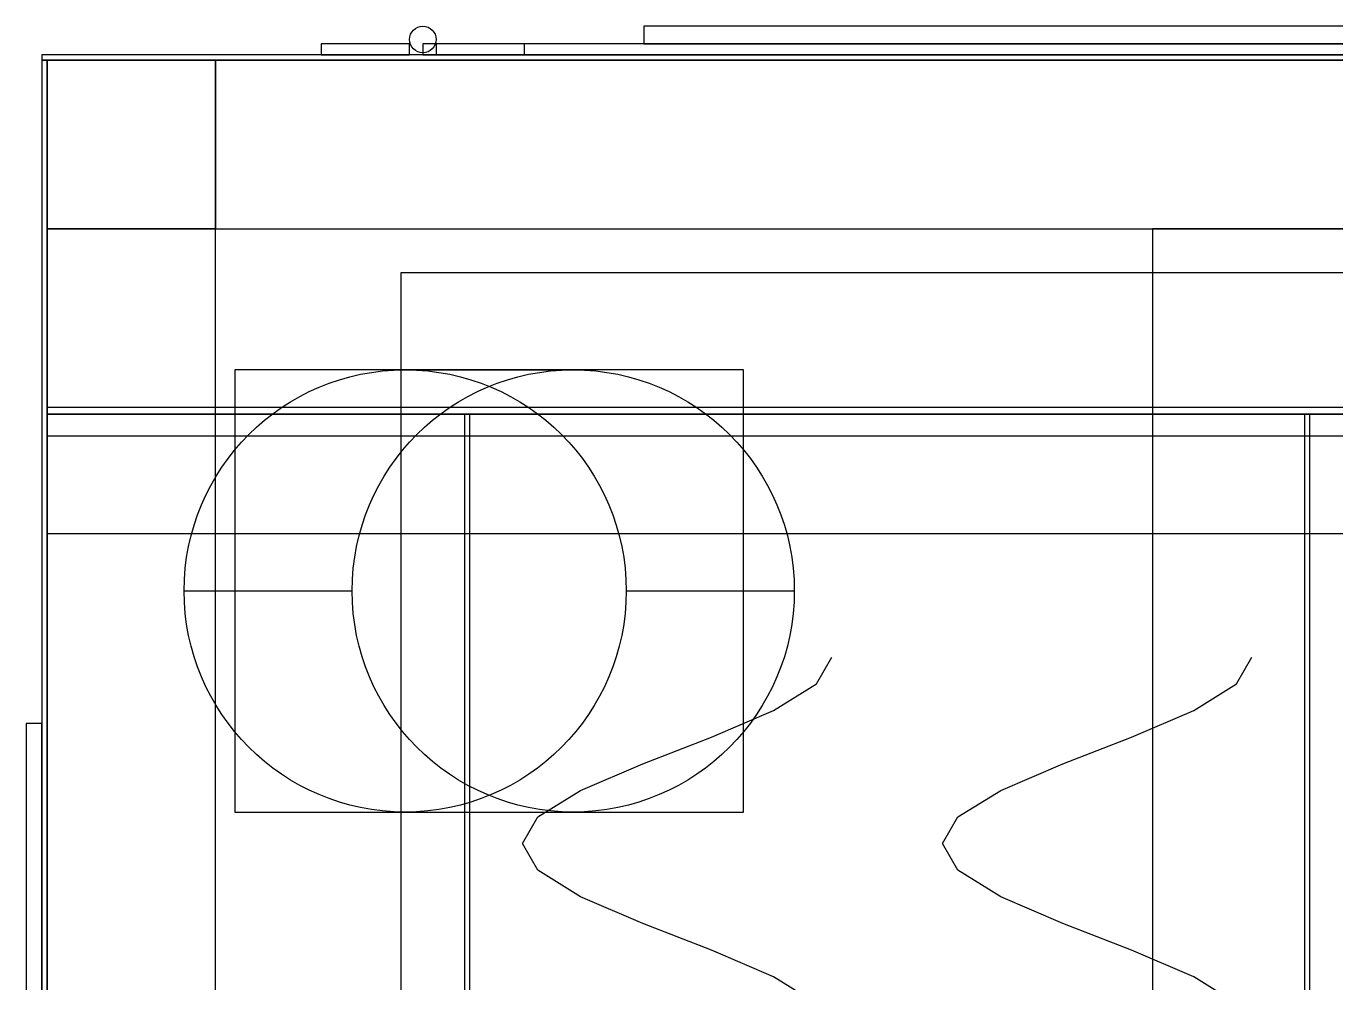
# Model space of a CAD drawing. Header units: metres. Extents: x -14 to 954, y -39 to 888.
# Drawn here: x -4.7 to 291.5, y 671.4 to 887.7 of the extents above; entities that cross this region are included whole.
import ezdxf

# ---------------------------------------------------------------- set-up
doc = ezdxf.new("R2010")
doc.units = ezdxf.units.M
for name, color, linetype in [('00_RUEDAS_INDUSTRIALES', 7, 'Continuous'), ('01_CHASIS_PTR_SOLDADO', 4, 'Continuous'), ('02_COMPUERTA_MANTENIMIENTO_TRASERA', 1, 'Continuous'), ('02_FORRO_EXTERIOR_LAMINA', 8, 'Continuous'), ('02_LOUVERS_LATERALES_VENTILACION', 3, 'Continuous'), ('05_COMPRESOR_HERMETICO_BOWA', 3, 'Continuous'), ('07_CHAROLAS_Y_CANALES', 5, 'Continuous'), ('08_RESORTES_HELICOIDALES', 1, 'Continuous')]:
    doc.layers.add(name, color=color, linetype=linetype)

msp = doc.modelspace()

# ---------------------------------------------------------------- linework, layer by layer
at = {"layer": '00_RUEDAS_INDUSTRIALES'}
for p, q in [((157.5, 810, -6), (42.5, 810, -6)), ((42.5, 810, -6), (42.5, 710, -6)), ((157.5, 810, -6), (42.5, 810)), ((42.5, 810), (42.5, 710)), ((42.5, 810, -6), (42.5, 810)), ((81, 810, -75), (119, 810, -75)), ((157.5, 710, -6), (157.5, 810, -6)), ((157.5, 710), (157.5, 810, -6)), ((157.5, 810, -6), (157.5, 810, -6)), ((31, 760, -75), (69, 760, -75)), ((131, 760, -75), (169, 760, -75)), ((42.5, 710, -6), (157.5, 710, -6)), ((42.5, 710), (157.5, 710)), ((42.5, 710, -6), (42.5, 710)), ((81, 710, -75), (119, 710, -75)), ((157.5, 710, -6), (157.5, 710))]:
    msp.add_line(p, q, dxfattribs=at)
for centre in [(81, 760, -75), (119, 760, -75)]:
    msp.add_circle(centre, 50, dxfattribs=at)
at = {"layer": '01_CHASIS_PTR_SOLDADO'}
for p, q in [((38.1, 880), (0, 880)), ((0, 880), (0, 841.9)), ((38.1, 880), (0, 880, 1830)), ((0, 880, 1830), (0, 841.9, 1830)), ((0, 880), (0, 880, 1830)), ((38.1, 841.9), (38.1, 880)), ((38.1, 841.9, 1830), (38.1, 880)), ((38.1, 880), (38.1, 880)), ((911.9, 880), (38.1, 880)), ((38.1, 880), (38.1, 841.9)), ((911.9, 880), (38.1, 880, 38.1)), ((38.1, 880, 38.1), (38.1, 841.9, 38.1)), ((38.1, 880), (38.1, 880, 38.1)), ((911.9, 880, 434.6), (38.1, 880, 434.6)), ((38.1, 880, 434.6), (38.1, 841.9, 434.6)), ((911.9, 880, 434.6), (38.1, 880, 460)), ((38.1, 880, 460), (38.1, 841.9, 460)), ((38.1, 880, 434.6), (38.1, 880, 460)), ((911.9, 880, 1791.9), (38.1, 880, 1791.9)), ((38.1, 880, 1791.9), (38.1, 841.9, 1791.9)), ((911.9, 880, 1791.9), (38.1, 880, 1830)), ((38.1, 880, 1830), (38.1, 841.9, 1830)), ((38.1, 880, 1791.9), (38.1, 880, 1830)), ((0, 841.9), (38.1, 841.9)), ((0, 841.9, 1830), (38.1, 841.9, 1830)), ((0, 841.9), (0, 841.9, 1830)), ((38.1, 841.9), (0, 841.9)), ((0, 841.9), (0, 38.1)), ((38.1, 841.9), (0, 841.9, 38.1)), ((0, 841.9, 38.1), (0, 38.1, 38.1)), ((0, 841.9), (0, 841.9, 38.1)), ((38.1, 841.9, 434.6), (0, 841.9, 434.6)), ((0, 841.9, 434.6), (0, 38.1, 434.6)), ((38.1, 841.9, 434.6), (0, 841.9, 460)), ((0, 841.9, 460), (0, 38.1, 460)), ((0, 841.9, 434.6), (0, 841.9, 460)), ((38.1, 841.9, 1791.9), (0, 841.9, 1791.9)), ((0, 841.9, 1791.9), (0, 38.1, 1791.9)), ((38.1, 841.9, 1791.9), (0, 841.9, 1830)), ((0, 841.9, 1830), (0, 38.1, 1830)), ((0, 841.9, 1791.9), (0, 841.9, 1830)), ((38.1, 841.9), (38.1, 841.9, 1830)), ((38.1, 841.9), (911.9, 841.9)), ((38.1, 841.9, 38.1), (911.9, 841.9, 38.1)), ((38.1, 841.9), (38.1, 841.9, 38.1)), ((38.1, 38.1), (38.1, 841.9)), ((38.1, 38.1, 38.1), (38.1, 841.9)), ((38.1, 841.9), (38.1, 841.9)), ((38.1, 841.9, 434.6), (911.9, 841.9, 434.6)), ((38.1, 841.9, 460), (911.9, 841.9, 460)), ((38.1, 841.9, 434.6), (38.1, 841.9, 460)), ((38.1, 38.1, 434.6), (38.1, 841.9, 434.6)), ((38.1, 38.1, 460), (38.1, 841.9, 434.6)), ((38.1, 841.9, 434.6), (38.1, 841.9, 434.6)), ((38.1, 841.9, 1791.9), (911.9, 841.9, 1791.9)), ((38.1, 841.9, 1830), (911.9, 841.9, 1830)), ((38.1, 841.9, 1791.9), (38.1, 841.9, 1830)), ((38.1, 38.1, 1791.9), (38.1, 841.9, 1791.9)), ((38.1, 38.1, 1830), (38.1, 841.9, 1791.9)), ((38.1, 841.9, 1791.9), (38.1, 841.9, 1791.9)), ((350, 841.9), (250, 841.9)), ((250, 841.9), (250, 260)), ((350, 841.9), (250, 841.9, 38.1)), ((250, 841.9, 38.1), (250, 260, 38.1)), ((250, 841.9), (250, 841.9, 38.1))]:
    msp.add_line(p, q, dxfattribs=at)
at = {"layer": '02_COMPUERTA_MANTENIMIENTO_TRASERA'}
for p, q in [((85, 887.71, 92), (85, 887.71, 148)), ((85, 887.71, 312), (85, 887.71, 368)), ((815, 887.71, 85), (135, 887.71, 85)), ((135, 887.71, 85), (135, 883.71, 85)), ((815, 887.71, 85), (135, 887.71, 91)), ((135, 887.71, 91), (135, 883.71, 91)), ((135, 887.71, 85), (135, 887.71, 91)), ((815, 887.71, 103.5), (135, 887.71, 103.5)), ((135, 887.71, 103.5), (135, 883.71, 103.5)), ((815, 887.71, 103.5), (135, 887.71, 109.5)), ((135, 887.71, 109.5), (135, 883.71, 109.5)), ((135, 887.71, 103.5), (135, 887.71, 109.5)), ((815, 887.71, 122), (135, 887.71, 122)), ((135, 887.71, 122), (135, 883.71, 122)), ((815, 887.71, 122), (135, 887.71, 128)), ((135, 887.71, 128), (135, 883.71, 128)), ((135, 887.71, 122), (135, 887.71, 128)), ((815, 887.71, 140.5), (135, 887.71, 140.5)), ((135, 887.71, 140.5), (135, 883.71, 140.5)), ((815, 887.71, 140.5), (135, 887.71, 146.5)), ((135, 887.71, 146.5), (135, 883.71, 146.5)), ((135, 887.71, 140.5), (135, 887.71, 146.5)), ((815, 887.71, 159), (135, 887.71, 159)), ((135, 887.71, 159), (135, 883.71, 159)), ((815, 887.71, 159), (135, 887.71, 165)), ((135, 887.71, 165), (135, 883.71, 165)), ((135, 887.71, 159), (135, 887.71, 165)), ((815, 887.71, 177.5), (135, 887.71, 177.5)), ((135, 887.71, 177.5), (135, 883.71, 177.5)), ((815, 887.71, 177.5), (135, 887.71, 183.5)), ((135, 887.71, 183.5), (135, 883.71, 183.5)), ((135, 887.71, 177.5), (135, 887.71, 183.5)), ((815, 887.71, 196), (135, 887.71, 196)), ((135, 887.71, 196), (135, 883.71, 196)), ((815, 887.71, 196), (135, 887.71, 202)), ((135, 887.71, 202), (135, 883.71, 202)), ((135, 887.71, 196), (135, 887.71, 202)), ((815, 887.71, 214.5), (135, 887.71, 214.5)), ((135, 887.71, 214.5), (135, 883.71, 214.5)), ((815, 887.71, 214.5), (135, 887.71, 220.5)), ((135, 887.71, 220.5), (135, 883.71, 220.5)), ((135, 887.71, 214.5), (135, 887.71, 220.5)), ((815, 887.71, 233), (135, 887.71, 233)), ((135, 887.71, 233), (135, 883.71, 233)), ((815, 887.71, 233), (135, 887.71, 239)), ((135, 887.71, 239), (135, 883.71, 239)), ((135, 887.71, 233), (135, 887.71, 239)), ((815, 887.71, 251.5), (135, 887.71, 251.5)), ((135, 887.71, 251.5), (135, 883.71, 251.5)), ((815, 887.71, 251.5), (135, 887.71, 257.5)), ((135, 887.71, 257.5), (135, 883.71, 257.5)), ((135, 887.71, 251.5), (135, 887.71, 257.5)), ((815, 887.71, 270), (135, 887.71, 270)), ((135, 887.71, 270), (135, 883.71, 270)), ((815, 887.71, 270), (135, 887.71, 276)), ((135, 887.71, 276), (135, 883.71, 276)), ((135, 887.71, 270), (135, 887.71, 276)), ((815, 887.71, 288.5), (135, 887.71, 288.5)), ((135, 887.71, 288.5), (135, 883.71, 288.5)), ((815, 887.71, 288.5), (135, 887.71, 294.5)), ((135, 887.71, 294.5), (135, 883.71, 294.5)), ((135, 887.71, 288.5), (135, 887.71, 294.5)), ((815, 887.71, 307), (135, 887.71, 307)), ((135, 887.71, 307), (135, 883.71, 307)), ((815, 887.71, 307), (135, 887.71, 313)), ((135, 887.71, 313), (135, 883.71, 313)), ((135, 887.71, 307), (135, 887.71, 313)), ((815, 887.71, 325.5), (135, 887.71, 325.5)), ((135, 887.71, 325.5), (135, 883.71, 325.5)), ((815, 887.71, 325.5), (135, 887.71, 331.5)), ((135, 887.71, 331.5), (135, 883.71, 331.5)), ((135, 887.71, 325.5), (135, 887.71, 331.5)), ((815, 887.71, 344), (135, 887.71, 344)), ((135, 887.71, 344), (135, 883.71, 344)), ((815, 887.71, 344), (135, 887.71, 350)), ((135, 887.71, 350), (135, 883.71, 350)), ((135, 887.71, 344), (135, 887.71, 350)), ((815, 887.71, 362.5), (135, 887.71, 362.5)), ((135, 887.71, 362.5), (135, 883.71, 362.5)), ((815, 887.71, 362.5), (135, 887.71, 368.5)), ((135, 887.71, 368.5), (135, 883.71, 368.5)), ((135, 887.71, 362.5), (135, 887.71, 368.5)), ((82, 883.71, 95), (62, 883.71, 95)), ((62, 883.71, 95), (62, 881.21, 95)), ((82, 883.71, 95), (62, 883.71, 145)), ((62, 883.71, 145), (62, 881.21, 145)), ((62, 883.71, 95), (62, 883.71, 145)), ((82, 883.71, 315), (62, 883.71, 315)), ((62, 883.71, 315), (62, 881.21, 315)), ((82, 883.71, 315), (62, 883.71, 365)), ((62, 883.71, 365), (62, 881.21, 365)), ((62, 883.71, 315), (62, 883.71, 365)), ((82, 884.71, 92), (82, 884.71, 148)), ((82, 884.71, 312), (82, 884.71, 368)), ((82, 881.21, 95), (82, 883.71, 95)), ((82, 881.21, 145), (82, 883.71, 95)), ((82, 883.71, 95), (82, 883.71, 95)), ((82, 881.21, 315), (82, 883.71, 315)), ((82, 881.21, 365), (82, 883.71, 315)), ((82, 883.71, 315), (82, 883.71, 315)), ((865, 883.71, 55), (85, 883.71, 55)), ((85, 883.71, 55), (85, 881.21, 55)), ((865, 883.71, 55), (85, 883.71, 405)), ((85, 883.71, 405), (85, 881.21, 405)), ((85, 883.71, 55), (85, 883.71, 405)), ((88, 884.71, 92), (88, 884.71, 148)), ((88, 884.71, 312), (88, 884.71, 368)), ((108, 883.71, 95), (88, 883.71, 95)), ((88, 883.71, 95), (88, 881.21, 95)), ((108, 883.71, 95), (88, 883.71, 145)), ((88, 883.71, 145), (88, 881.21, 145)), ((88, 883.71, 95), (88, 883.71, 145)), ((108, 883.71, 315), (88, 883.71, 315)), ((88, 883.71, 315), (88, 881.21, 315)), ((108, 883.71, 315), (88, 883.71, 365)), ((88, 883.71, 365), (88, 881.21, 365)), ((88, 883.71, 315), (88, 883.71, 365)), ((108, 881.21, 95), (108, 883.71, 95)), ((108, 881.21, 145), (108, 883.71, 95)), ((108, 883.71, 95), (108, 883.71, 95)), ((108, 881.21, 315), (108, 883.71, 315)), ((108, 881.21, 365), (108, 883.71, 315)), ((108, 883.71, 315), (108, 883.71, 315)), ((135, 883.71, 85), (815, 883.71, 85)), ((135, 883.71, 91), (815, 883.71, 91)), ((135, 883.71, 85), (135, 883.71, 91)), ((135, 883.71, 103.5), (815, 883.71, 103.5)), ((135, 883.71, 109.5), (815, 883.71, 109.5)), ((135, 883.71, 103.5), (135, 883.71, 109.5)), ((135, 883.71, 122), (815, 883.71, 122)), ((135, 883.71, 128), (815, 883.71, 128)), ((135, 883.71, 122), (135, 883.71, 128)), ((135, 883.71, 140.5), (815, 883.71, 140.5)), ((135, 883.71, 146.5), (815, 883.71, 146.5)), ((135, 883.71, 140.5), (135, 883.71, 146.5)), ((135, 883.71, 159), (815, 883.71, 159)), ((135, 883.71, 165), (815, 883.71, 165)), ((135, 883.71, 159), (135, 883.71, 165)), ((135, 883.71, 177.5), (815, 883.71, 177.5)), ((135, 883.71, 183.5), (815, 883.71, 183.5)), ((135, 883.71, 177.5), (135, 883.71, 183.5)), ((135, 883.71, 196), (815, 883.71, 196)), ((135, 883.71, 202), (815, 883.71, 202)), ((135, 883.71, 196), (135, 883.71, 202)), ((135, 883.71, 214.5), (815, 883.71, 214.5)), ((135, 883.71, 220.5), (815, 883.71, 220.5)), ((135, 883.71, 214.5), (135, 883.71, 220.5)), ((135, 883.71, 233), (815, 883.71, 233)), ((135, 883.71, 239), (815, 883.71, 239)), ((135, 883.71, 233), (135, 883.71, 239)), ((135, 883.71, 251.5), (815, 883.71, 251.5)), ((135, 883.71, 257.5), (815, 883.71, 257.5)), ((135, 883.71, 251.5), (135, 883.71, 257.5)), ((135, 883.71, 270), (815, 883.71, 270)), ((135, 883.71, 276), (815, 883.71, 276)), ((135, 883.71, 270), (135, 883.71, 276)), ((135, 883.71, 288.5), (815, 883.71, 288.5)), ((135, 883.71, 294.5), (815, 883.71, 294.5)), ((135, 883.71, 288.5), (135, 883.71, 294.5)), ((135, 883.71, 307), (815, 883.71, 307)), ((135, 883.71, 313), (815, 883.71, 313)), ((135, 883.71, 307), (135, 883.71, 313)), ((135, 883.71, 325.5), (815, 883.71, 325.5)), ((135, 883.71, 331.5), (815, 883.71, 331.5)), ((135, 883.71, 325.5), (135, 883.71, 331.5)), ((135, 883.71, 344), (815, 883.71, 344)), ((135, 883.71, 350), (815, 883.71, 350)), ((135, 883.71, 344), (135, 883.71, 350)), ((135, 883.71, 362.5), (815, 883.71, 362.5)), ((135, 883.71, 368.5), (815, 883.71, 368.5)), ((135, 883.71, 362.5), (135, 883.71, 368.5)), ((62, 881.21, 95), (82, 881.21, 95)), ((62, 881.21, 145), (82, 881.21, 145)), ((62, 881.21, 95), (62, 881.21, 145)), ((62, 881.21, 315), (82, 881.21, 315)), ((62, 881.21, 365), (82, 881.21, 365)), ((62, 881.21, 315), (62, 881.21, 365)), ((82, 881.21, 95), (82, 881.21, 145)), ((82, 881.21, 315), (82, 881.21, 365)), ((85, 881.71, 92), (85, 881.71, 148)), ((85, 881.71, 312), (85, 881.71, 368)), ((85, 881.21, 55), (865, 881.21, 55)), ((85, 881.21, 405), (865, 881.21, 405)), ((85, 881.21, 55), (85, 881.21, 405)), ((88, 881.21, 95), (108, 881.21, 95)), ((88, 881.21, 145), (108, 881.21, 145)), ((88, 881.21, 95), (88, 881.21, 145)), ((88, 881.21, 315), (108, 881.21, 315)), ((88, 881.21, 365), (108, 881.21, 365)), ((88, 881.21, 315), (88, 881.21, 365)), ((108, 881.21, 95), (108, 881.21, 145)), ((108, 881.21, 315), (108, 881.21, 365))]:
    msp.add_line(p, q, dxfattribs=at)
for centre in [(85, 884.71, 92), (85, 884.71, 148), (85, 884.71, 312), (85, 884.71, 368)]:
    msp.add_circle(centre, 3, dxfattribs=at)
at = {"layer": '02_FORRO_EXTERIOR_LAMINA'}
for p, q in [((951.21, 881.21, 1830), (-1.21, 881.21, 1830)), ((-1.21, 881.21, 1830), (-1.21, -1.21, 1830)), ((951.21, 881.21, 1830), (-1.21, 881.21, 1831.21)), ((-1.21, 881.21, 1831.21), (-1.21, -1.21, 1831.21)), ((-1.21, 881.21, 1830), (-1.21, 881.21, 1831.21)), ((951.21, 881.21, -1.21), (-1.21, 881.21, -1.21)), ((-1.21, 881.21, -1.21), (-1.21, -1.21, -1.21)), ((951.21, 881.21, -1.21), (-1.21, 881.21)), ((-1.21, 881.21), (-1.21, -1.21)), ((-1.21, 881.21, -1.21), (-1.21, 881.21)), ((951.21, 881.21, 460), (-1.21, 881.21, 460)), ((-1.21, 881.21, 460), (-1.21, 880, 460)), ((951.21, 881.21, 460), (-1.21, 881.21, 1830)), ((-1.21, 881.21, 1830), (-1.21, 880, 1830)), ((-1.21, 881.21, 460), (-1.21, 881.21, 1830)), ((0, 880), (-1.21, 880)), ((-1.21, 880), (-1.21, 0)), ((0, 880), (-1.21, 880, 1830)), ((-1.21, 880, 1830), (-1.21, 0, 1830)), ((-1.21, 880), (-1.21, 880, 1830)), ((-1.21, 880, 460), (951.21, 880, 460)), ((-1.21, 880, 1830), (951.21, 880, 1830)), ((-1.21, 880, 460), (-1.21, 880, 1830)), ((0, 0), (0, 880)), ((0, 0, 1830), (0, 880)), ((0, 880), (0, 880))]:
    msp.add_line(p, q, dxfattribs=at)
at = {"layer": '02_LOUVERS_LATERALES_VENTILACION'}
for p, q in [((-1.21, 730, 85), (-4.71, 730, 85)), ((-4.71, 730, 85), (-4.71, 330, 85)), ((-1.21, 730, 85), (-4.71, 730, 90.5)), ((-4.71, 730, 90.5), (-4.71, 330, 90.5)), ((-4.71, 730, 85), (-4.71, 730, 90.5)), ((-1.21, 730, 103.5), (-4.71, 730, 103.5)), ((-4.71, 730, 103.5), (-4.71, 330, 103.5)), ((-1.21, 730, 103.5), (-4.71, 730, 109)), ((-4.71, 730, 109), (-4.71, 330, 109)), ((-4.71, 730, 103.5), (-4.71, 730, 109)), ((-1.21, 730, 122), (-4.71, 730, 122)), ((-4.71, 730, 122), (-4.71, 330, 122)), ((-1.21, 730, 122), (-4.71, 730, 127.5)), ((-4.71, 730, 127.5), (-4.71, 330, 127.5)), ((-4.71, 730, 122), (-4.71, 730, 127.5)), ((-1.21, 730, 140.5), (-4.71, 730, 140.5)), ((-4.71, 730, 140.5), (-4.71, 330, 140.5)), ((-1.21, 730, 140.5), (-4.71, 730, 146)), ((-4.71, 730, 146), (-4.71, 330, 146)), ((-4.71, 730, 140.5), (-4.71, 730, 146)), ((-1.21, 730, 159), (-4.71, 730, 159)), ((-4.71, 730, 159), (-4.71, 330, 159)), ((-1.21, 730, 159), (-4.71, 730, 164.5)), ((-4.71, 730, 164.5), (-4.71, 330, 164.5)), ((-4.71, 730, 159), (-4.71, 730, 164.5)), ((-1.21, 730, 177.5), (-4.71, 730, 177.5)), ((-4.71, 730, 177.5), (-4.71, 330, 177.5)), ((-1.21, 730, 177.5), (-4.71, 730, 183)), ((-4.71, 730, 183), (-4.71, 330, 183)), ((-4.71, 730, 177.5), (-4.71, 730, 183)), ((-1.21, 730, 196), (-4.71, 730, 196)), ((-4.71, 730, 196), (-4.71, 330, 196)), ((-1.21, 730, 196), (-4.71, 730, 201.5)), ((-4.71, 730, 201.5), (-4.71, 330, 201.5)), ((-4.71, 730, 196), (-4.71, 730, 201.5)), ((-1.21, 730, 214.5), (-4.71, 730, 214.5)), ((-4.71, 730, 214.5), (-4.71, 330, 214.5)), ((-1.21, 730, 214.5), (-4.71, 730, 220)), ((-4.71, 730, 220), (-4.71, 330, 220)), ((-4.71, 730, 214.5), (-4.71, 730, 220)), ((-1.21, 730, 233), (-4.71, 730, 233)), ((-4.71, 730, 233), (-4.71, 330, 233)), ((-1.21, 730, 233), (-4.71, 730, 238.5)), ((-4.71, 730, 238.5), (-4.71, 330, 238.5)), ((-4.71, 730, 233), (-4.71, 730, 238.5)), ((-1.21, 730, 251.5), (-4.71, 730, 251.5)), ((-4.71, 730, 251.5), (-4.71, 330, 251.5)), ((-1.21, 730, 251.5), (-4.71, 730, 257)), ((-4.71, 730, 257), (-4.71, 330, 257)), ((-4.71, 730, 251.5), (-4.71, 730, 257)), ((-1.21, 730, 270), (-4.71, 730, 270)), ((-4.71, 730, 270), (-4.71, 330, 270)), ((-1.21, 730, 270), (-4.71, 730, 275.5)), ((-4.71, 730, 275.5), (-4.71, 330, 275.5)), ((-4.71, 730, 270), (-4.71, 730, 275.5)), ((-1.21, 730, 288.5), (-4.71, 730, 288.5)), ((-4.71, 730, 288.5), (-4.71, 330, 288.5)), ((-1.21, 730, 288.5), (-4.71, 730, 294)), ((-4.71, 730, 294), (-4.71, 330, 294)), ((-4.71, 730, 288.5), (-4.71, 730, 294)), ((-1.21, 730, 307), (-4.71, 730, 307)), ((-4.71, 730, 307), (-4.71, 330, 307)), ((-1.21, 730, 307), (-4.71, 730, 312.5)), ((-4.71, 730, 312.5), (-4.71, 330, 312.5)), ((-4.71, 730, 307), (-4.71, 730, 312.5)), ((-1.21, 730, 325.5), (-4.71, 730, 325.5)), ((-4.71, 730, 325.5), (-4.71, 330, 325.5)), ((-1.21, 730, 325.5), (-4.71, 730, 331)), ((-4.71, 730, 331), (-4.71, 330, 331)), ((-4.71, 730, 325.5), (-4.71, 730, 331)), ((-1.21, 730, 344), (-4.71, 730, 344)), ((-4.71, 730, 344), (-4.71, 330, 344)), ((-1.21, 730, 344), (-4.71, 730, 349.5)), ((-4.71, 730, 349.5), (-4.71, 330, 349.5)), ((-4.71, 730, 344), (-4.71, 730, 349.5)), ((-1.21, 730, 362.5), (-4.71, 730, 362.5)), ((-4.71, 730, 362.5), (-4.71, 330, 362.5)), ((-1.21, 730, 362.5), (-4.71, 730, 368)), ((-4.71, 730, 368), (-4.71, 330, 368)), ((-4.71, 730, 362.5), (-4.71, 730, 368)), ((-1.21, 330, 85), (-1.21, 730, 85)), ((-1.21, 330, 90.5), (-1.21, 730, 85)), ((-1.21, 730, 85), (-1.21, 730, 85)), ((-1.21, 330, 103.5), (-1.21, 730, 103.5)), ((-1.21, 330, 109), (-1.21, 730, 103.5)), ((-1.21, 730, 103.5), (-1.21, 730, 103.5)), ((-1.21, 330, 122), (-1.21, 730, 122)), ((-1.21, 330, 127.5), (-1.21, 730, 122)), ((-1.21, 730, 122), (-1.21, 730, 122)), ((-1.21, 330, 140.5), (-1.21, 730, 140.5)), ((-1.21, 330, 146), (-1.21, 730, 140.5)), ((-1.21, 730, 140.5), (-1.21, 730, 140.5)), ((-1.21, 330, 159), (-1.21, 730, 159)), ((-1.21, 330, 164.5), (-1.21, 730, 159)), ((-1.21, 730, 159), (-1.21, 730, 159)), ((-1.21, 330, 177.5), (-1.21, 730, 177.5)), ((-1.21, 330, 183), (-1.21, 730, 177.5)), ((-1.21, 730, 177.5), (-1.21, 730, 177.5)), ((-1.21, 330, 196), (-1.21, 730, 196)), ((-1.21, 330, 201.5), (-1.21, 730, 196)), ((-1.21, 730, 196), (-1.21, 730, 196)), ((-1.21, 330, 214.5), (-1.21, 730, 214.5)), ((-1.21, 330, 220), (-1.21, 730, 214.5)), ((-1.21, 730, 214.5), (-1.21, 730, 214.5)), ((-1.21, 330, 233), (-1.21, 730, 233)), ((-1.21, 330, 238.5), (-1.21, 730, 233)), ((-1.21, 730, 233), (-1.21, 730, 233)), ((-1.21, 330, 251.5), (-1.21, 730, 251.5)), ((-1.21, 330, 257), (-1.21, 730, 251.5)), ((-1.21, 730, 251.5), (-1.21, 730, 251.5)), ((-1.21, 330, 270), (-1.21, 730, 270)), ((-1.21, 330, 275.5), (-1.21, 730, 270)), ((-1.21, 730, 270), (-1.21, 730, 270)), ((-1.21, 330, 288.5), (-1.21, 730, 288.5)), ((-1.21, 330, 294), (-1.21, 730, 288.5)), ((-1.21, 730, 288.5), (-1.21, 730, 288.5)), ((-1.21, 330, 307), (-1.21, 730, 307)), ((-1.21, 330, 312.5), (-1.21, 730, 307)), ((-1.21, 730, 307), (-1.21, 730, 307)), ((-1.21, 330, 325.5), (-1.21, 730, 325.5)), ((-1.21, 330, 331), (-1.21, 730, 325.5)), ((-1.21, 730, 325.5), (-1.21, 730, 325.5)), ((-1.21, 330, 344), (-1.21, 730, 344)), ((-1.21, 330, 349.5), (-1.21, 730, 344)), ((-1.21, 730, 344), (-1.21, 730, 344)), ((-1.21, 330, 362.5), (-1.21, 730, 362.5)), ((-1.21, 330, 368), (-1.21, 730, 362.5)), ((-1.21, 730, 362.5), (-1.21, 730, 362.5))]:
    msp.add_line(p, q, dxfattribs=at)
at = {"layer": '05_COMPRESOR_HERMETICO_BOWA'}
for p, q in [((870, 831.9, 38.1), (80, 831.9, 38.1)), ((80, 831.9, 38.1), (80, 270, 38.1)), ((870, 831.9, 38.1), (80, 831.9, 44.1)), ((80, 831.9, 44.1), (80, 270, 44.1)), ((80, 831.9, 38.1), (80, 831.9, 44.1))]:
    msp.add_line(p, q, dxfattribs=at)
at = {"layer": '07_CHAROLAS_Y_CANALES'}
for p, q in [((950, 801.5, 550), (0, 801.5, 550)), ((0, 801.5, 550), (0, 800, 550)), ((950, 801.5, 550), (0, 801.5, 635)), ((0, 801.5, 635), (0, 800, 635)), ((0, 801.5, 550), (0, 801.5, 635)), ((950, 801.5, 750), (0, 801.5, 750)), ((0, 801.5, 750), (0, 800, 750)), ((950, 801.5, 750), (0, 801.5, 835)), ((0, 801.5, 835), (0, 800, 835)), ((0, 801.5, 750), (0, 801.5, 835)), ((950, 801.5, 950), (0, 801.5, 950)), ((0, 801.5, 950), (0, 800, 950)), ((950, 801.5, 950), (0, 801.5, 1035)), ((0, 801.5, 1035), (0, 800, 1035)), ((0, 801.5, 950), (0, 801.5, 1035)), ((950, 801.5, 1150), (0, 801.5, 1150)), ((0, 801.5, 1150), (0, 800, 1150)), ((950, 801.5, 1150), (0, 801.5, 1235)), ((0, 801.5, 1235), (0, 800, 1235)), ((0, 801.5, 1150), (0, 801.5, 1235)), ((950, 801.5, 1350), (0, 801.5, 1350)), ((0, 801.5, 1350), (0, 800, 1350)), ((950, 801.5, 1350), (0, 801.5, 1435)), ((0, 801.5, 1435), (0, 800, 1435)), ((0, 801.5, 1350), (0, 801.5, 1435)), ((950, 801.5, 1550), (0, 801.5, 1550)), ((0, 801.5, 1550), (0, 800, 1550)), ((950, 801.5, 1550), (0, 801.5, 1635)), ((0, 801.5, 1635), (0, 800, 1635)), ((0, 801.5, 1550), (0, 801.5, 1635)), ((950, 800, 550), (0, 800, 550)), ((0, 800, 550), (0, 150, 550)), ((950, 800, 550), (0, 800, 551.5)), ((0, 800, 551.5), (0, 150, 551.5)), ((0, 800, 550), (0, 800, 551.5)), ((0, 800, 550), (950, 800, 550)), ((0, 800, 635), (950, 800, 635)), ((0, 800, 550), (0, 800, 635)), ((950, 800, 750), (0, 800, 750)), ((0, 800, 750), (0, 150, 750)), ((950, 800, 750), (0, 800, 751.5)), ((0, 800, 751.5), (0, 150, 751.5)), ((0, 800, 750), (0, 800, 751.5)), ((0, 800, 750), (950, 800, 750)), ((0, 800, 835), (950, 800, 835)), ((0, 800, 750), (0, 800, 835)), ((950, 800, 950), (0, 800, 950)), ((0, 800, 950), (0, 150, 950)), ((950, 800, 950), (0, 800, 951.5)), ((0, 800, 951.5), (0, 150, 951.5)), ((0, 800, 950), (0, 800, 951.5)), ((0, 800, 950), (950, 800, 950)), ((0, 800, 1035), (950, 800, 1035)), ((0, 800, 950), (0, 800, 1035)), ((950, 800, 1150), (0, 800, 1150)), ((0, 800, 1150), (0, 150, 1150)), ((950, 800, 1150), (0, 800, 1151.5)), ((0, 800, 1151.5), (0, 150, 1151.5)), ((0, 800, 1150), (0, 800, 1151.5)), ((0, 800, 1150), (950, 800, 1150)), ((0, 800, 1235), (950, 800, 1235)), ((0, 800, 1150), (0, 800, 1235)), ((950, 800, 1350), (0, 800, 1350)), ((0, 800, 1350), (0, 150, 1350)), ((950, 800, 1350), (0, 800, 1351.5)), ((0, 800, 1351.5), (0, 150, 1351.5)), ((0, 800, 1350), (0, 800, 1351.5)), ((0, 800, 1350), (950, 800, 1350)), ((0, 800, 1435), (950, 800, 1435)), ((0, 800, 1350), (0, 800, 1435)), ((950, 800, 1550), (0, 800, 1550)), ((0, 800, 1550), (0, 150, 1550)), ((950, 800, 1550), (0, 800, 1551.5)), ((0, 800, 1551.5), (0, 150, 1551.5)), ((0, 800, 1550), (0, 800, 1551.5)), ((0, 800, 1550), (950, 800, 1550)), ((0, 800, 1635), (950, 800, 1635)), ((0, 800, 1550), (0, 800, 1635)), ((95.6, 800, 551.5), (94.4, 800, 551.5)), ((94.4, 800, 551.5), (94.4, 150, 551.5)), ((95.6, 800, 551.5), (94.4, 800, 611.5)), ((94.4, 800, 611.5), (94.4, 150, 611.5)), ((94.4, 800, 551.5), (94.4, 800, 611.5)), ((95.6, 800, 751.5), (94.4, 800, 751.5)), ((94.4, 800, 751.5), (94.4, 150, 751.5)), ((95.6, 800, 751.5), (94.4, 800, 811.5)), ((94.4, 800, 811.5), (94.4, 150, 811.5)), ((94.4, 800, 751.5), (94.4, 800, 811.5)), ((95.6, 800, 951.5), (94.4, 800, 951.5)), ((94.4, 800, 951.5), (94.4, 150, 951.5)), ((95.6, 800, 951.5), (94.4, 800, 1011.5)), ((94.4, 800, 1011.5), (94.4, 150, 1011.5)), ((94.4, 800, 951.5), (94.4, 800, 1011.5)), ((95.6, 800, 1151.5), (94.4, 800, 1151.5)), ((94.4, 800, 1151.5), (94.4, 150, 1151.5)), ((95.6, 800, 1151.5), (94.4, 800, 1211.5)), ((94.4, 800, 1211.5), (94.4, 150, 1211.5)), ((94.4, 800, 1151.5), (94.4, 800, 1211.5)), ((95.6, 800, 1351.5), (94.4, 800, 1351.5)), ((94.4, 800, 1351.5), (94.4, 150, 1351.5)), ((95.6, 800, 1351.5), (94.4, 800, 1411.5)), ((94.4, 800, 1411.5), (94.4, 150, 1411.5)), ((94.4, 800, 1351.5), (94.4, 800, 1411.5)), ((95.6, 800, 1551.5), (94.4, 800, 1551.5)), ((94.4, 800, 1551.5), (94.4, 150, 1551.5)), ((95.6, 800, 1551.5), (94.4, 800, 1611.5)), ((94.4, 800, 1611.5), (94.4, 150, 1611.5)), ((94.4, 800, 1551.5), (94.4, 800, 1611.5)), ((95.6, 150, 551.5), (95.6, 800, 551.5)), ((95.6, 150, 611.5), (95.6, 800, 551.5)), ((95.6, 800, 551.5), (95.6, 800, 551.5)), ((95.6, 150, 751.5), (95.6, 800, 751.5)), ((95.6, 150, 811.5), (95.6, 800, 751.5)), ((95.6, 800, 751.5), (95.6, 800, 751.5)), ((95.6, 150, 951.5), (95.6, 800, 951.5)), ((95.6, 150, 1011.5), (95.6, 800, 951.5)), ((95.6, 800, 951.5), (95.6, 800, 951.5)), ((95.6, 150, 1151.5), (95.6, 800, 1151.5)), ((95.6, 150, 1211.5), (95.6, 800, 1151.5)), ((95.6, 800, 1151.5), (95.6, 800, 1151.5)), ((95.6, 150, 1351.5), (95.6, 800, 1351.5)), ((95.6, 150, 1411.5), (95.6, 800, 1351.5)), ((95.6, 800, 1351.5), (95.6, 800, 1351.5)), ((95.6, 150, 1551.5), (95.6, 800, 1551.5)), ((95.6, 150, 1611.5), (95.6, 800, 1551.5)), ((95.6, 800, 1551.5), (95.6, 800, 1551.5)), ((285.6, 800, 551.5), (284.4, 800, 551.5)), ((284.4, 800, 551.5), (284.4, 150, 551.5)), ((285.6, 800, 551.5), (284.4, 800, 611.5)), ((284.4, 800, 611.5), (284.4, 150, 611.5)), ((284.4, 800, 551.5), (284.4, 800, 611.5)), ((285.6, 800, 751.5), (284.4, 800, 751.5)), ((284.4, 800, 751.5), (284.4, 150, 751.5)), ((285.6, 800, 751.5), (284.4, 800, 811.5)), ((284.4, 800, 811.5), (284.4, 150, 811.5)), ((284.4, 800, 751.5), (284.4, 800, 811.5)), ((285.6, 800, 951.5), (284.4, 800, 951.5)), ((284.4, 800, 951.5), (284.4, 150, 951.5)), ((285.6, 800, 951.5), (284.4, 800, 1011.5)), ((284.4, 800, 1011.5), (284.4, 150, 1011.5)), ((284.4, 800, 951.5), (284.4, 800, 1011.5)), ((285.6, 800, 1151.5), (284.4, 800, 1151.5)), ((284.4, 800, 1151.5), (284.4, 150, 1151.5)), ((285.6, 800, 1151.5), (284.4, 800, 1211.5)), ((284.4, 800, 1211.5), (284.4, 150, 1211.5)), ((284.4, 800, 1151.5), (284.4, 800, 1211.5)), ((285.6, 800, 1351.5), (284.4, 800, 1351.5)), ((284.4, 800, 1351.5), (284.4, 150, 1351.5)), ((285.6, 800, 1351.5), (284.4, 800, 1411.5)), ((284.4, 800, 1411.5), (284.4, 150, 1411.5)), ((284.4, 800, 1351.5), (284.4, 800, 1411.5)), ((285.6, 800, 1551.5), (284.4, 800, 1551.5)), ((284.4, 800, 1551.5), (284.4, 150, 1551.5)), ((285.6, 800, 1551.5), (284.4, 800, 1611.5)), ((284.4, 800, 1611.5), (284.4, 150, 1611.5)), ((284.4, 800, 1551.5), (284.4, 800, 1611.5)), ((285.6, 150, 551.5), (285.6, 800, 551.5)), ((285.6, 150, 611.5), (285.6, 800, 551.5)), ((285.6, 800, 551.5), (285.6, 800, 551.5)), ((285.6, 150, 751.5), (285.6, 800, 751.5)), ((285.6, 150, 811.5), (285.6, 800, 751.5)), ((285.6, 800, 751.5), (285.6, 800, 751.5)), ((285.6, 150, 951.5), (285.6, 800, 951.5)), ((285.6, 150, 1011.5), (285.6, 800, 951.5)), ((285.6, 800, 951.5), (285.6, 800, 951.5)), ((285.6, 150, 1151.5), (285.6, 800, 1151.5)), ((285.6, 150, 1211.5), (285.6, 800, 1151.5)), ((285.6, 800, 1151.5), (285.6, 800, 1151.5)), ((285.6, 150, 1351.5), (285.6, 800, 1351.5)), ((285.6, 150, 1411.5), (285.6, 800, 1351.5)), ((285.6, 800, 1351.5), (285.6, 800, 1351.5)), ((285.6, 150, 1551.5), (285.6, 800, 1551.5)), ((285.6, 150, 1611.5), (285.6, 800, 1551.5)), ((285.6, 800, 1551.5), (285.6, 800, 1551.5)), ((950, 795, 530), (0, 795, 530)), ((0, 795, 530), (0, 773, 530)), ((950, 795, 530), (0, 795, 550)), ((0, 795, 550), (0, 773, 550)), ((0, 795, 530), (0, 795, 550)), ((950, 795, 730), (0, 795, 730)), ((0, 795, 730), (0, 773, 730)), ((950, 795, 730), (0, 795, 750)), ((0, 795, 750), (0, 773, 750)), ((0, 795, 730), (0, 795, 750)), ((950, 795, 930), (0, 795, 930)), ((0, 795, 930), (0, 773, 930)), ((950, 795, 930), (0, 795, 950)), ((0, 795, 950), (0, 773, 950)), ((0, 795, 930), (0, 795, 950)), ((950, 795, 1130), (0, 795, 1130)), ((0, 795, 1130), (0, 773, 1130)), ((950, 795, 1130), (0, 795, 1150)), ((0, 795, 1150), (0, 773, 1150)), ((0, 795, 1130), (0, 795, 1150)), ((950, 795, 1330), (0, 795, 1330)), ((0, 795, 1330), (0, 773, 1330)), ((950, 795, 1330), (0, 795, 1350)), ((0, 795, 1350), (0, 773, 1350)), ((0, 795, 1330), (0, 795, 1350)), ((950, 795, 1530), (0, 795, 1530)), ((0, 795, 1530), (0, 773, 1530)), ((950, 795, 1530), (0, 795, 1550)), ((0, 795, 1550), (0, 773, 1550)), ((0, 795, 1530), (0, 795, 1550)), ((0, 773, 530), (950, 773, 530)), ((0, 773, 550), (950, 773, 550)), ((0, 773, 530), (0, 773, 550)), ((0, 773, 730), (950, 773, 730)), ((0, 773, 750), (950, 773, 750)), ((0, 773, 730), (0, 773, 750)), ((0, 773, 930), (950, 773, 930)), ((0, 773, 950), (950, 773, 950)), ((0, 773, 930), (0, 773, 950)), ((0, 773, 1130), (950, 773, 1130)), ((0, 773, 1150), (950, 773, 1150)), ((0, 773, 1130), (0, 773, 1150)), ((0, 773, 1330), (950, 773, 1330)), ((0, 773, 1350), (950, 773, 1350)), ((0, 773, 1330), (0, 773, 1350)), ((0, 773, 1530), (950, 773, 1530)), ((0, 773, 1550), (950, 773, 1550)), ((0, 773, 1530), (0, 773, 1550))]:
    msp.add_line(p, q, dxfattribs=at)
at = {"layer": '08_RESORTES_HELICOIDALES'}
for p, q in [((174.03, 738.98, 573.81), (177.5, 745, 589)), ((174.03, 738.98, 773.81), (177.5, 745, 789)), ((174.03, 738.98, 973.81), (177.5, 745, 989)), ((174.03, 738.98, 1173.81), (177.5, 745, 1189)), ((174.03, 738.98, 1373.81), (177.5, 745, 1389)), ((174.03, 738.98, 1573.81), (177.5, 745, 1589)), ((269.03, 738.98, 573.81), (272.5, 745, 589)), ((269.03, 738.98, 773.81), (272.5, 745, 789)), ((269.03, 738.98, 973.81), (272.5, 745, 989)), ((269.03, 738.98, 1173.81), (272.5, 745, 1189)), ((269.03, 738.98, 1373.81), (272.5, 745, 1389)), ((269.03, 738.98, 1573.81), (272.5, 745, 1589)), ((164.32, 732.96, 561.64), (174.03, 738.98, 573.81)), ((164.32, 732.96, 761.64), (174.03, 738.98, 773.81)), ((164.32, 732.96, 961.64), (174.03, 738.98, 973.81)), ((164.32, 732.96, 1161.64), (174.03, 738.98, 1173.81)), ((164.32, 732.96, 1361.64), (174.03, 738.98, 1373.81)), ((164.32, 732.96, 1561.64), (174.03, 738.98, 1573.81)), ((259.32, 732.96, 561.64), (269.03, 738.98, 573.81)), ((259.32, 732.96, 761.64), (269.03, 738.98, 773.81)), ((259.32, 732.96, 961.64), (269.03, 738.98, 973.81)), ((259.32, 732.96, 1161.64), (269.03, 738.98, 1173.81)), ((259.32, 732.96, 1361.64), (269.03, 738.98, 1373.81)), ((259.32, 732.96, 1561.64), (269.03, 738.98, 1573.81)), ((150.29, 726.94, 554.88), (164.32, 732.96, 561.64)), ((150.29, 726.94, 754.88), (164.32, 732.96, 761.64)), ((150.29, 726.94, 954.88), (164.32, 732.96, 961.64)), ((150.29, 726.94, 1154.88), (164.32, 732.96, 1161.64)), ((150.29, 726.94, 1354.88), (164.32, 732.96, 1361.64)), ((150.29, 726.94, 1554.88), (164.32, 732.96, 1561.64)), ((245.29, 726.94, 554.88), (259.32, 732.96, 561.64)), ((245.29, 726.94, 754.88), (259.32, 732.96, 761.64)), ((245.29, 726.94, 954.88), (259.32, 732.96, 961.64)), ((245.29, 726.94, 1154.88), (259.32, 732.96, 1161.64)), ((245.29, 726.94, 1354.88), (259.32, 732.96, 1361.64)), ((245.29, 726.94, 1554.88), (259.32, 732.96, 1561.64)), ((134.71, 720.92, 554.88), (150.29, 726.94, 554.88)), ((134.71, 720.92, 754.88), (150.29, 726.94, 754.88)), ((134.71, 720.92, 954.88), (150.29, 726.94, 954.88)), ((134.71, 720.92, 1154.88), (150.29, 726.94, 1154.88)), ((134.71, 720.92, 1354.88), (150.29, 726.94, 1354.88)), ((134.71, 720.92, 1554.88), (150.29, 726.94, 1554.88)), ((229.71, 720.92, 554.88), (245.29, 726.94, 554.88)), ((229.71, 720.92, 754.88), (245.29, 726.94, 754.88)), ((229.71, 720.92, 954.88), (245.29, 726.94, 954.88)), ((229.71, 720.92, 1154.88), (245.29, 726.94, 1154.88)), ((229.71, 720.92, 1354.88), (245.29, 726.94, 1354.88)), ((229.71, 720.92, 1554.88), (245.29, 726.94, 1554.88)), ((120.68, 714.9, 561.64), (134.71, 720.92, 554.88)), ((120.68, 714.9, 761.64), (134.71, 720.92, 754.88)), ((120.68, 714.9, 961.64), (134.71, 720.92, 954.88)), ((120.68, 714.9, 1161.64), (134.71, 720.92, 1154.88)), ((120.68, 714.9, 1361.64), (134.71, 720.92, 1354.88)), ((120.68, 714.9, 1561.64), (134.71, 720.92, 1554.88)), ((215.68, 714.9, 561.64), (229.71, 720.92, 554.88)), ((215.68, 714.9, 761.64), (229.71, 720.92, 754.88)), ((215.68, 714.9, 961.64), (229.71, 720.92, 954.88)), ((215.68, 714.9, 1161.64), (229.71, 720.92, 1154.88)), ((215.68, 714.9, 1361.64), (229.71, 720.92, 1354.88)), ((215.68, 714.9, 1561.64), (229.71, 720.92, 1554.88)), ((110.97, 708.88, 573.81), (120.68, 714.9, 561.64)), ((110.97, 708.88, 773.81), (120.68, 714.9, 761.64)), ((110.97, 708.88, 973.81), (120.68, 714.9, 961.64)), ((110.97, 708.88, 1173.81), (120.68, 714.9, 1161.64)), ((110.97, 708.88, 1373.81), (120.68, 714.9, 1361.64)), ((110.97, 708.88, 1573.81), (120.68, 714.9, 1561.64)), ((205.97, 708.88, 573.81), (215.68, 714.9, 561.64)), ((205.97, 708.88, 773.81), (215.68, 714.9, 761.64)), ((205.97, 708.88, 973.81), (215.68, 714.9, 961.64)), ((205.97, 708.88, 1173.81), (215.68, 714.9, 1161.64)), ((205.97, 708.88, 1373.81), (215.68, 714.9, 1361.64)), ((205.97, 708.88, 1573.81), (215.68, 714.9, 1561.64)), ((107.5, 702.86, 589), (110.97, 708.88, 573.81)), ((107.5, 702.86, 789), (110.97, 708.88, 773.81)), ((107.5, 702.86, 989), (110.97, 708.88, 973.81)), ((107.5, 702.86, 1189), (110.97, 708.88, 1173.81)), ((107.5, 702.86, 1389), (110.97, 708.88, 1373.81)), ((107.5, 702.86, 1589), (110.97, 708.88, 1573.81)), ((202.5, 702.86, 589), (205.97, 708.88, 573.81)), ((202.5, 702.86, 789), (205.97, 708.88, 773.81)), ((202.5, 702.86, 989), (205.97, 708.88, 973.81)), ((202.5, 702.86, 1189), (205.97, 708.88, 1173.81)), ((202.5, 702.86, 1389), (205.97, 708.88, 1373.81)), ((202.5, 702.86, 1589), (205.97, 708.88, 1573.81)), ((110.97, 696.84, 604.19), (107.5, 702.86, 589)), ((110.97, 696.84, 804.19), (107.5, 702.86, 789)), ((110.97, 696.84, 1004.19), (107.5, 702.86, 989)), ((110.97, 696.84, 1204.19), (107.5, 702.86, 1189)), ((110.97, 696.84, 1404.19), (107.5, 702.86, 1389)), ((110.97, 696.84, 1604.19), (107.5, 702.86, 1589)), ((205.97, 696.84, 604.19), (202.5, 702.86, 589)), ((205.97, 696.84, 804.19), (202.5, 702.86, 789)), ((205.97, 696.84, 1004.19), (202.5, 702.86, 989)), ((205.97, 696.84, 1204.19), (202.5, 702.86, 1189)), ((205.97, 696.84, 1404.19), (202.5, 702.86, 1389)), ((205.97, 696.84, 1604.19), (202.5, 702.86, 1589)), ((120.68, 690.82, 616.36), (110.97, 696.84, 604.19)), ((120.68, 690.82, 816.36), (110.97, 696.84, 804.19)), ((120.68, 690.82, 1016.36), (110.97, 696.84, 1004.19)), ((120.68, 690.82, 1216.36), (110.97, 696.84, 1204.19)), ((120.68, 690.82, 1416.36), (110.97, 696.84, 1404.19)), ((120.68, 690.82, 1616.36), (110.97, 696.84, 1604.19)), ((215.68, 690.82, 616.36), (205.97, 696.84, 604.19)), ((215.68, 690.82, 816.36), (205.97, 696.84, 804.19)), ((215.68, 690.82, 1016.36), (205.97, 696.84, 1004.19)), ((215.68, 690.82, 1216.36), (205.97, 696.84, 1204.19)), ((215.68, 690.82, 1416.36), (205.97, 696.84, 1404.19)), ((215.68, 690.82, 1616.36), (205.97, 696.84, 1604.19)), ((134.71, 684.8, 623.12), (120.68, 690.82, 616.36)), ((134.71, 684.8, 823.12), (120.68, 690.82, 816.36)), ((134.71, 684.8, 1023.12), (120.68, 690.82, 1016.36)), ((134.71, 684.8, 1223.12), (120.68, 690.82, 1216.36)), ((134.71, 684.8, 1423.12), (120.68, 690.82, 1416.36)), ((134.71, 684.8, 1623.12), (120.68, 690.82, 1616.36)), ((229.71, 684.8, 623.12), (215.68, 690.82, 616.36)), ((229.71, 684.8, 823.12), (215.68, 690.82, 816.36)), ((229.71, 684.8, 1023.12), (215.68, 690.82, 1016.36)), ((229.71, 684.8, 1223.12), (215.68, 690.82, 1216.36)), ((229.71, 684.8, 1423.12), (215.68, 690.82, 1416.36)), ((229.71, 684.8, 1623.12), (215.68, 690.82, 1616.36)), ((150.29, 678.78, 623.12), (134.71, 684.8, 623.12)), ((150.29, 678.78, 823.12), (134.71, 684.8, 823.12)), ((150.29, 678.78, 1023.12), (134.71, 684.8, 1023.12)), ((150.29, 678.78, 1223.12), (134.71, 684.8, 1223.12)), ((150.29, 678.78, 1423.12), (134.71, 684.8, 1423.12)), ((150.29, 678.78, 1623.12), (134.71, 684.8, 1623.12)), ((245.29, 678.78, 623.12), (229.71, 684.8, 623.12)), ((245.29, 678.78, 823.12), (229.71, 684.8, 823.12)), ((245.29, 678.78, 1023.12), (229.71, 684.8, 1023.12)), ((245.29, 678.78, 1223.12), (229.71, 684.8, 1223.12)), ((245.29, 678.78, 1423.12), (229.71, 684.8, 1423.12)), ((245.29, 678.78, 1623.12), (229.71, 684.8, 1623.12)), ((164.32, 672.76, 616.36), (150.29, 678.78, 623.12)), ((164.32, 672.76, 816.36), (150.29, 678.78, 823.12)), ((164.32, 672.76, 1016.36), (150.29, 678.78, 1023.12)), ((164.32, 672.76, 1216.36), (150.29, 678.78, 1223.12)), ((164.32, 672.76, 1416.36), (150.29, 678.78, 1423.12)), ((164.32, 672.76, 1616.36), (150.29, 678.78, 1623.12)), ((259.32, 672.76, 616.36), (245.29, 678.78, 623.12)), ((259.32, 672.76, 816.36), (245.29, 678.78, 823.12)), ((259.32, 672.76, 1016.36), (245.29, 678.78, 1023.12)), ((259.32, 672.76, 1216.36), (245.29, 678.78, 1223.12)), ((259.32, 672.76, 1416.36), (245.29, 678.78, 1423.12)), ((259.32, 672.76, 1616.36), (245.29, 678.78, 1623.12)), ((174.03, 666.73, 604.19), (164.32, 672.76, 616.36)), ((174.03, 666.73, 804.19), (164.32, 672.76, 816.36)), ((174.03, 666.73, 1004.19), (164.32, 672.76, 1016.36)), ((174.03, 666.73, 1204.19), (164.32, 672.76, 1216.36)), ((174.03, 666.73, 1404.19), (164.32, 672.76, 1416.36)), ((174.03, 666.73, 1604.19), (164.32, 672.76, 1616.36)), ((269.03, 666.73, 604.19), (259.32, 672.76, 616.36)), ((269.03, 666.73, 804.19), (259.32, 672.76, 816.36)), ((269.03, 666.73, 1004.19), (259.32, 672.76, 1016.36)), ((269.03, 666.73, 1204.19), (259.32, 672.76, 1216.36)), ((269.03, 666.73, 1404.19), (259.32, 672.76, 1416.36)), ((269.03, 666.73, 1604.19), (259.32, 672.76, 1616.36))]:
    msp.add_line(p, q, dxfattribs=at)

doc.saveas('drawing.dxf')
